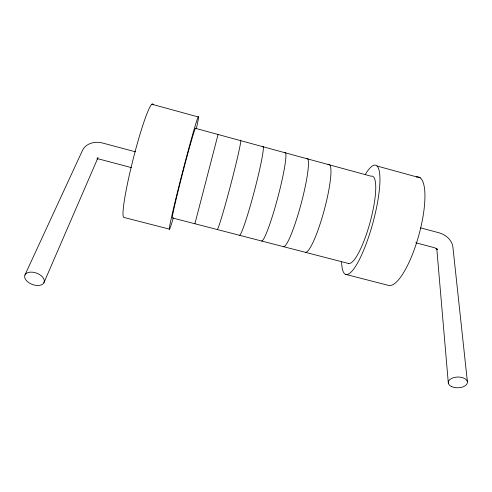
<?xml version="1.0" encoding="UTF-8"?>
<svg xmlns="http://www.w3.org/2000/svg" width="492" height="492" viewBox="0 0 492 492"><rect width="100%" height="100%" fill="white"/><g stroke="black" fill="none" stroke-linecap="round" stroke-linejoin="round"><path stroke-width="0.74" d="M194.906 223.755L218.061 134.488M43.893 282.795A10.264 6.058 20.1 0 0 32.251 272.156A10.264 6.058 20.1 0 0 27.244 281.455A10.264 6.058 20.1 0 0 43.893 282.795L98.043 157.594L97.096 158.793M24.981 274.905L82.644 150.054C86.285 143.024 95.399 141.019 102.564 143.024L135.528 151.819M97.047 158.873L98.806 158.984L131.37 167.594M169.469 229.137L123.935 217.446A58.517 5.338 -75.8 0 1 134.008 155.798A58.517 5.338 -75.8 0 1 153.252 104.765M345.71 274.401L388.36 285.354A56.254 15.805 -74.5 0 0 419.725 231.849A56.254 15.805 -74.5 0 0 416.25 176.929M415.783 242.777L434.885 247.827L437.111 249.395M420.568 227.87L439.104 232.814C445.617 234.653 451.785 239.745 452.861 246.72L467.4 381.823M151.93 104.255L198.171 116.942M377.038 166.019L420.291 177.889M437.216 249.622L436.773 248.485L448.317 383.077M173.356 217.79A58.124 1.574 -75.5 0 1 173.024 210.576A58.124 1.574 -75.5 0 1 192.624 134.556A58.124 1.574 -75.5 0 1 196.406 128.4M365.279 174.439A56.617 12.509 -74.7 0 1 379.756 185.047A56.617 12.509 -74.7 0 1 359.904 258.54A56.617 12.509 -74.7 0 1 341.614 262.039M328.029 164.469A45.541 7.288 -74.9 0 1 324.935 207.452A45.541 7.288 -74.9 0 1 305.347 252.316M240.342 140.564A46.137 1.667 -75.3 0 1 231.295 182.544A46.137 1.667 -75.3 0 1 217.286 229.543M262.482 146.598A45.99 3.1 -75.2 0 1 254.948 188.836A45.99 3.1 -75.2 0 1 239.518 235.293M284.468 152.594A45.836 4.514 -75.1 0 1 278.441 195.084A45.836 4.514 -75.1 0 1 261.603 241.006M306.319 158.553A45.688 5.91 -75 0 1 301.768 201.29A45.688 5.91 -75 0 1 283.546 246.677M348.527 263.478L172.378 217.931A46.445 1.261 -75.5 0 1 183.485 169.82A46.445 1.261 -75.5 0 1 195.632 128.375L371.017 176.191A45.246 9.988 -74.7 0 1 370.79 219.653A45.246 9.988 -74.7 0 1 348.527 263.478M451.65 386.595A9.582 5.375 -1.2 0 0 467.277 383.225A9.582 5.375 -1.2 0 0 454.626 377.389A9.582 5.375 -1.2 0 0 451.65 386.595"/></g></svg>
